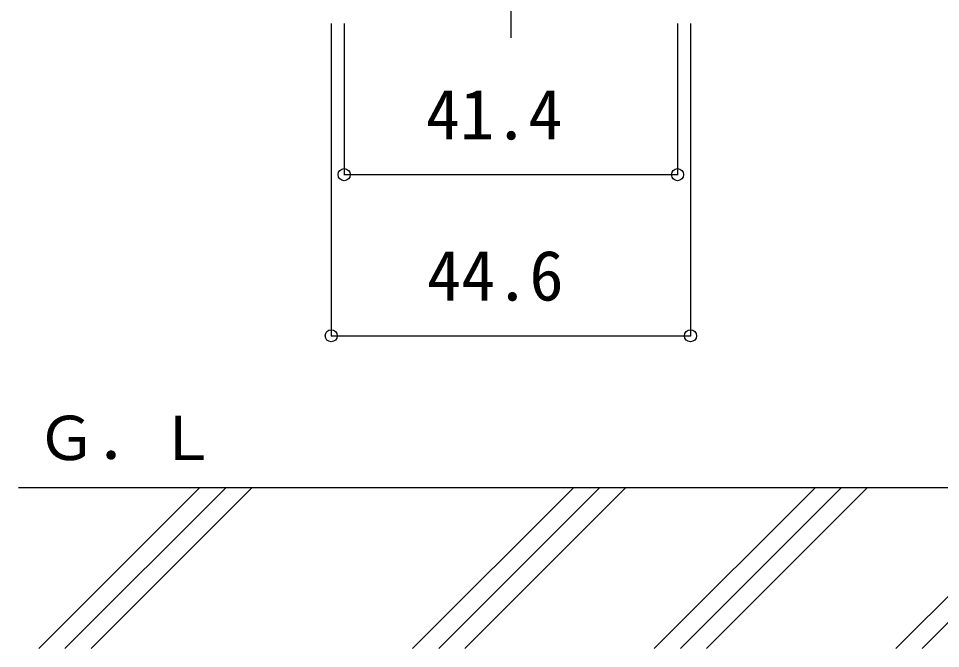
# Model space of a CAD drawing. Units: millimetres, scale not verified. Extents: x -8750 to 8750, y -12999 to 12940.
# Drawn here: x 2414 to 4703, y -9916 to -8352 of the extents above; entities that cross this region are included whole.
import ezdxf
from ezdxf.enums import TextEntityAlignment as Align

# ---------------------------------------------------------------- set-up
doc = ezdxf.new("R2010")
doc.units = ezdxf.units.MM
doc.header["$LTSCALE"] = 70
for name, color, linetype in [('0-2_USER1', 3, 'Continuous'), ('0-5_YKK_12', 2, 'Continuous'), ('0-8_YKK_D', 6, 'Continuous')]:
    doc.layers.add(name, color=color, linetype=linetype)
doc.styles.add('ＭＳ ゴシック', font='')
doc.styles.get('ＭＳ ゴシック').set_extended_font_data('MS Gothic')

msp = doc.modelspace()

# ---------------------------------------------------------------- linework, layer by layer
at = {"layer": '0-5_YKK_12'}
for p, q in [((3636.49, -7872.97), (3636.49, -8400.18)), ((2413.83, -9516.06), (7036.49, -9516.06)), ((2464.43, -9916.06), (2864.43, -9516.06)), ((2929.28, -9516.06), (2529.28, -9916.06)), ((2594.13, -9916.06), (2994.13, -9516.06)), ((3392.61, -9916.06), (3792.61, -9516.06)), ((3857.46, -9516.06), (3457.46, -9916.06)), ((3522.31, -9916.06), (3922.31, -9516.06)), ((3992.61, -9916.06), (4392.61, -9516.06)), ((4457.46, -9516.06), (4057.46, -9916.06)), ((4122.31, -9916.06), (4522.31, -9516.06)), ((4592.61, -9916.06), (4911.62, -9597.05)), ((4935.36, -9638.16), (4657.46, -9916.06))]:
    msp.add_line(p, q, dxfattribs=at)
at = {"layer": '0-8_YKK_D'}
for p, q in [((3190.5, -8363.89), (3190.5, -9140.5)), ((3222.5, -8363.89), (3222.5, -8740.5)), ((4050.5, -8363.89), (4050.5, -8740.5)), ((4082.5, -8363.89), (4082.5, -9140.5)), ((3222.5, -8739.5), (4050.5, -8739.5)), ((3190.5, -9139.5), (4082.5, -9139.5))]:
    msp.add_line(p, q, dxfattribs=at)
for centre in [(3222.5, -8739.5), (4050.5, -8739.5), (3190.5, -9139.5), (4082.5, -9139.5)]:
    msp.add_circle(centre, 15, dxfattribs=at)

# ---------------------------------------------------------------- texts
at = {"layer": '0-2_USER1', "style": 'ＭＳ ゴシック'}
msp.add_text('Ｇ．Ｌ', height=110, dxfattribs=at).set_placement((2457.88, -9481.02), align=Align.BOTTOM_LEFT)
at = {"layer": '0-8_YKK_D', "style": 'ＭＳ ゴシック'}
for s, p in [('41.4', (3425.45, -8689.5)), ('44.6', (3428.34, -9089.5))]:
    msp.add_text(s, height=124.6, dxfattribs=at).set_placement(p, align=Align.BOTTOM_LEFT)

doc.saveas('drawing.dxf')
